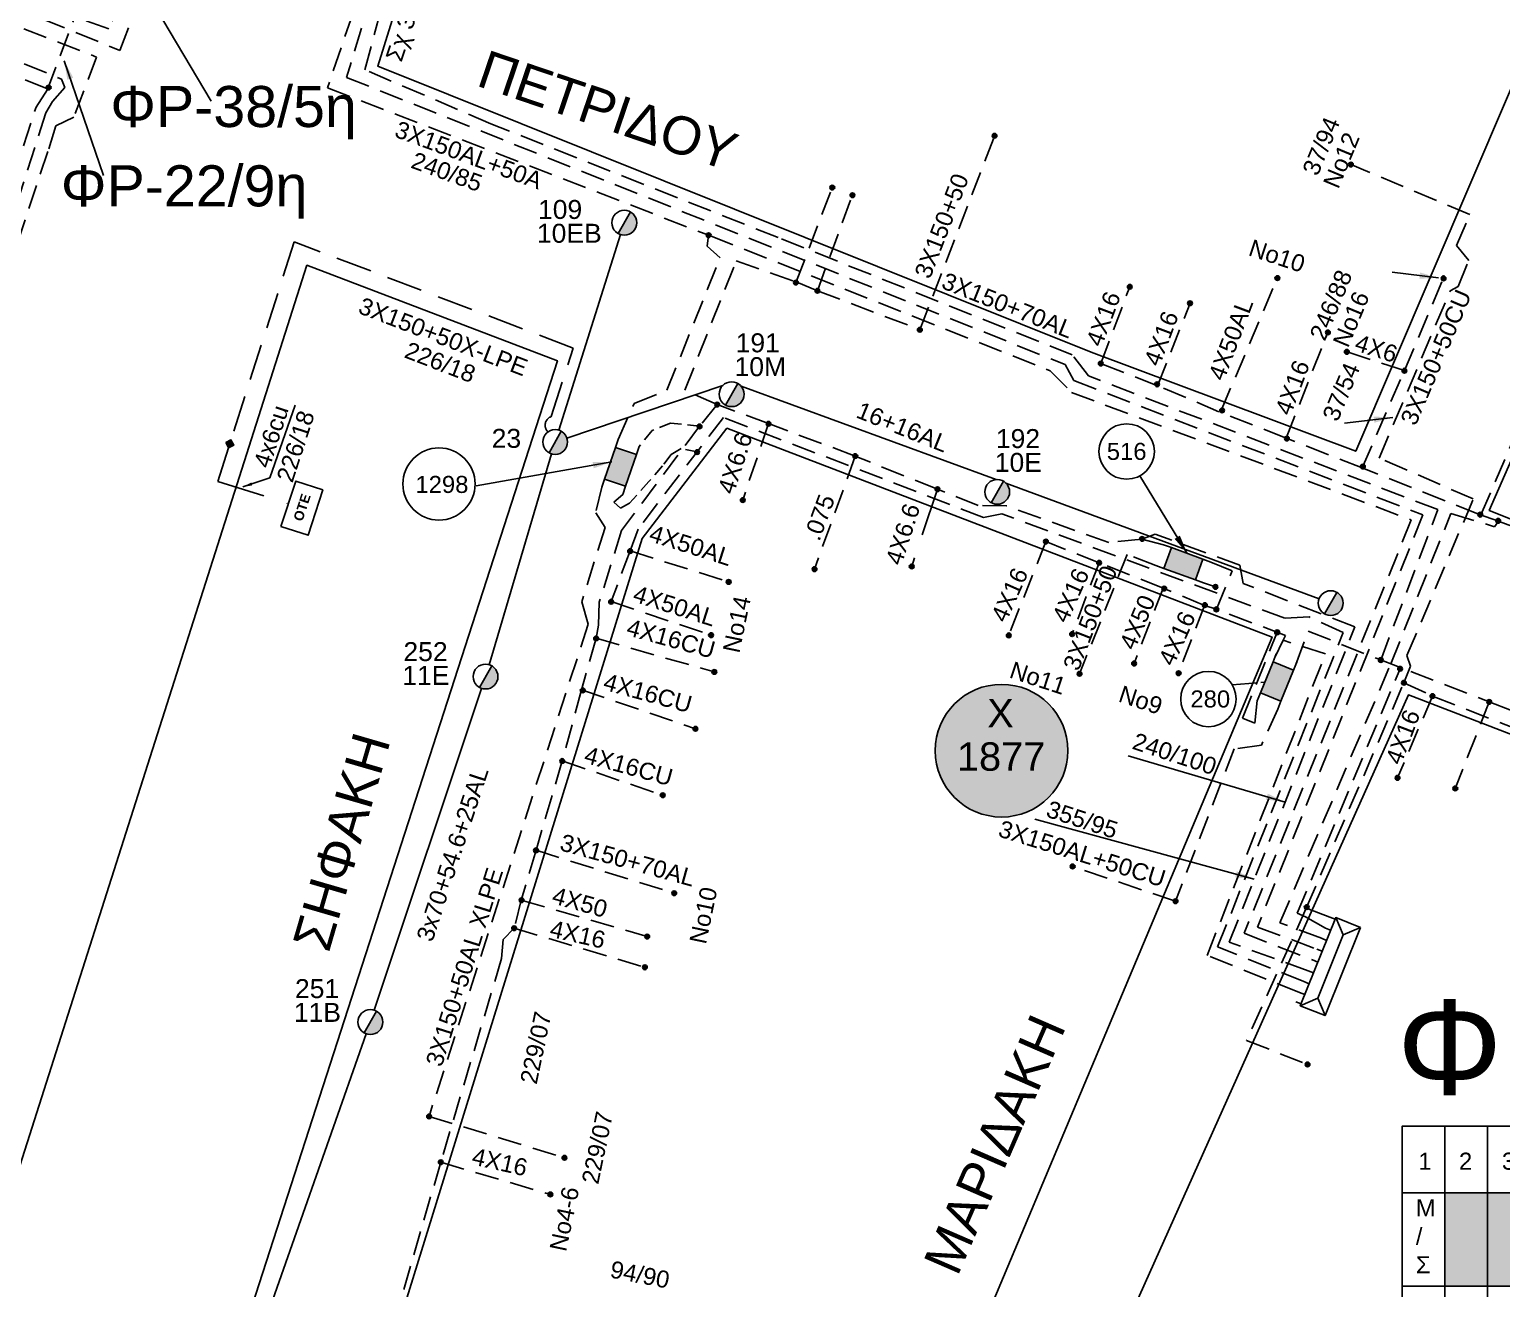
# Model space of a CAD drawing. Header units: millimetres. Extents: x 766 to 1726, y 225 to 629.
# Drawn here: x 1231.7 to 1309.4, y 329.7 to 396.1 of the extents above; entities that cross this region are included whole.
import ezdxf
from ezdxf.enums import TextEntityAlignment as Align

# ---------------------------------------------------------------- set-up
doc = ezdxf.new("R2010")
doc.units = ezdxf.units.MM
doc.linetypes.add('DASHED', pattern=[19.05, 12.7, -6.35])
for name, color, linetype in [('Link Box 4 Διευθύνσεων', 7, 'Continuous'), ('Pillar OTE', 7, 'Continuous'), ('Άγνωστα', 7, 'Continuous'), ('Ασφαλειοκιβώτια Χ.Τ 9 αναχωρήσεων', 7, 'Continuous'), ('Γυμνά εναέρια ΧΤ (3Φ)   4x16CU', 7, 'Continuous'), ('Εναέρια παροχή ΧΤ 4x16', 7, 'SYN_LINE'), ('Επιγραφές - Σχήματα', 7, 'Continuous'), ('Καλώδια ΧΤ   3x150+50AL', 7, 'DASHED'), ('Καλώδια ΧΤ   3x150+50CU', 7, 'DASHED'), ('Καλώδια ΧΤ   3x150+70AL', 7, 'DASHED'), ('Καλώδια ΧΤ   3x150AL+50CU', 7, 'DASHED'), ('Καλώδια ΧΤ   3x150AL+50XLPE', 7, 'DASHED'), ('Καλώδια ΧΤ   3x95+35 CU', 7, 'DASHED'), ('Καλώδια ΧΤ   4x16AL', 7, 'DASHED'), ('Καλώδια ΧΤ   4x6AL', 7, 'DASHED'), ('Πελάτης μέσης τάσης', 7, 'Continuous'), ('Στύλος ΦΜ', 7, 'Continuous'), ('Στύλος ΦΜ @ 1', 7, 'Continuous'), ('Συνδέσεις', 7, 'Continuous'), ('Συνεστραμμένα ΧΤ   3x70+54.6+25 AL', 7, 'SYN_LINE'), ('Υποσταθμός πόλεως', 7, 'Continuous'), ('Υπόβαθρο ΔΕΗ', 7, 'Continuous'), ('Υπόγεια καλώδια Δικτύου ΧΤ και Παρ. ΧΤ - 3X150+70 AL', 7, 'DASHED'), ('Υπόγεια καλώδια Παροχών ΧΤ   .075', 7, 'DASHED'), ('Υπόγεια καλώδια Παροχών ΧΤ   4x50AL', 7, 'DASHED'), ('Υπόγεια καλώδια Παροχών ΧΤ   4x6', 7, 'DASHED')]:
    doc.layers.add(name, color=color, linetype=linetype)
doc.styles.get("Standard").update_dxf_attribs({"font": 'arial.ttf'})
doc.linetypes.add('SYN_LINE', pattern='A,0.5,-0.0001,["/\\/\\/\\/",Standard,S=0.1,R=0,X=0,Y=-0.05],-0.25', length=0.7501)
doc.dimstyles.new('ISO-25', dxfattribs={"dimtxt": 2.5, "dimasz": 2.5, "dimexe": 1.25, "dimexo": 0.625, "dimtad": 1, "dimtxsty": 'Standard', "dimcen": 2.5, "dimadec": 0, "dimazin": 0, "dimtfac": 1, "dimtmove": 0, "dimatfit": 3, "dimfxl": 1, "dimarcsym": 0})

# ---------------------------------------------------------------- blocks, each defined once
blk = doc.blocks.new('ΥΠΑΡΧΩΝ ΤΣΙΜΕΝΤΕΝΙΟΣ ΣΤΥΛΟΣ')
at = {"layer": 'Στύλος ΦΜ'}
blk.add_hatch(color=256, dxfattribs=at).paths.add_polyline_path([(-1.29, -2.28, 0.574793), (2.62, 0, 0.268822), (1.3, 2.27)])
blk.add_line((-1.29, -2.28), (1.3, 2.27), dxfattribs=at)
blk.add_circle((0, 0), 2.62, dxfattribs=at)
at = {"layer": 'Στύλος ΦΜ', "flags": 4}
for tag, p in [('ΑΡΙΘΜΟΣ', (-4.68, 8.05)), ('ΤΥΠΟΣ', (-4.91, 3.03))]:
    blk.add_attdef(tag, p, '', height=4, dxfattribs=at)
blk = doc.blocks.new('LINK BOX 4 ΑΝΑΧΩΡΗΣΕΩΝ_')
at = {"layer": 'Link Box 4 Διευθύνσεων', "ltscale": 40}
blk.add_hatch(color=256, dxfattribs=at).paths.add_polyline_path([(-3.54, 0), (-3.54, -4.67), (3.54, -4.67), (3.54, 0)])
for p, q in [((-3.54, 0), (-5.33, 0)), ((5.33, 0), (3.54, 0)), ((-3.54, -4.67), (-5.33, -4.67)), ((5.33, -4.67), (3.54, -4.67))]:
    blk.add_line(p, q, dxfattribs=at)
blk.add_lwpolyline([(-3.54, -4.67), (-3.54, 0), (3.54, 0), (3.54, -4.67)], close=True, dxfattribs=at)
blk = doc.blocks.new('_ΣΥΝΔΕΣΗ')
at = {"layer": 'Συνδέσεις', "linetype": 'SYN_LINE', "ltscale": 40}
blk.add_hatch(color=256, dxfattribs=at).paths.add_polyline_path([(0.5, -0.01, 1), (-0.5, -0.01, 1)])
at = {"layer": 'Συνδέσεις'}
blk.add_circle((0, -0.01), 0.5, dxfattribs=at)
blk = doc.blocks.new('ΑΣΦΑΛΕΙΟΚΙΒΩΤΙΟ ΥΠΟΣΤΑΘΜΟΥ 9A ΑΝΑΧΩΡΗΣΕΩΝ')
at = {"layer": 'Ασφαλειοκιβώτια Χ.Τ 9 αναχωρήσεων', "ltscale": 40}
for p, q in [((0, 0), (0, 11.955)), ((2.25, 0), (2.25, 11.955)), ((4.5, 0), (4.5, 11.955)), ((6.75, 0), (6.75, 11.955)), ((9, 0), (9, 11.955)), ((11.25, 0), (11.25, 11.955)), ((13.5, 0), (13.5, 11.955)), ((15.75, 0), (15.75, 11.955)), ((18, 0), (18, 11.955)), ((0, 8.434), (20.25, 8.434)), ((0, 3.521), (20.25, 3.521))]:
    blk.add_line(p, q, dxfattribs=at)
at = {"layer": 'Ασφαλειοκιβώτια Χ.Τ 9 αναχωρήσεων'}
blk.add_lwpolyline([(20.25, 0), (20.25, 11.955), (0, 11.955), (0, 0)], close=True, dxfattribs=at)
for s, p in [('1', (0.855, 9.658)), ('2', (2.997, 9.658)), ('3', (5.265, 9.658)), ('4', (7.521, 9.658)), ('5', (9.774, 9.658)), ('6', (12.057, 9.658)), ('7', (14.118, 9.658)), ('8', (16.54, 9.658)), ('9', (18.714, 9.658))]:
    blk.add_text(s, height=0.9, dxfattribs=at).set_placement(p)
at = {"layer": 'Ασφαλειοκιβώτια Χ.Τ 9 αναχωρήσεων', "ltscale": 40}
for tag, height, p in [('ΟΝΟΜΑ', 1.25, (9.403, 14.063)), ('ΚΕΙΜΕΝΟ 1', 0.5, (1.194, 1.435)), ('ΚΕΙΜΕΝΟ 2', 0.5, (3.37, 1.435)), ('ΚΕΙΜΕΝΟ 3', 0.5, (5.669, 1.435)), ('ΚΕΙΜΕΝΟ 4', 0.5, (7.913, 1.435)), ('ΚΕΙΜΕΝΟ 5', 0.5, (10.123, 1.435)), ('ΚΕΙΜΕΝΟ 6', 0.5, (12.354, 1.435)), ('ΚΕΙΜΕΝΟ 7', 0.5, (14.623, 1.435)), ('ΚΕΙΜΕΝΟ 8', 0.5, (16.804, 1.435)), ('ΚΕΙΜΕΝΟ 9', 0.5, (19.088, 1.435)), ('ΣΧ', 0.5, (9.152, -0.433))]:
    blk.add_attdef(tag, text='', height=height, dxfattribs=at).set_placement(p, align=Align.MIDDLE_CENTER)
blk = doc.blocks.new('ΠΕΛΑΤΗΣ ΜΕΣΗΣ ΤΑΣΗΣ')
at = {"layer": 'Πελάτης μέσης τάσης', "ltscale": 40, "true_color": 0x5db6e9}
blk.add_hatch(color=143, dxfattribs=at).paths.add_polyline_path([(3.5, 0, 1), (-3.5, 0, 1)])
at = {"layer": 'Πελάτης μέσης τάσης', "ltscale": 40}
blk.add_circle((0, 0), 3.5, dxfattribs=at)
at = {"layer": 'Πελάτης μέσης τάσης', "ltscale": 30, "insert": (-0.754, 2.728), "char_height": 1.5, "width": 113.58093, "attachment_point": 1}
blk.add_mtext('X', dxfattribs=at)
at = {"layer": 'Πελάτης μέσης τάσης', "ltscale": 40}
blk.add_attdef('ΑΡΙΘΜΟΣ_001', (-1.337, -1.057), '', height=1.5, dxfattribs=at)
blk = doc.blocks.new('ΥΠΟΣΤΑΘΜΟΣ ΠΟΛΕΩΣ 9 ΑΝΑΧΩΡΗΣΕΩΝ')
at = {"layer": 'Υποσταθμός πόλεως', "ltscale": 40}
for p, q in [((-9.63, -2.82), (-9.63, -4)), ((-7.12, -2.82), (-7.12, -4)), ((-4.84, -2.82), (-4.84, -4)), ((-2.36, -2.82), (-2.36, -4)), ((0.09, -2.82), (0.09, -4)), ((2.55, -2.82), (2.55, -4)), ((5.02, -2.82), (5.02, -4)), ((7.48, -2.82), (7.48, -4)), ((9.61, -2.82), (9.61, -4))]:
    blk.add_line(p, q, dxfattribs=at)
blk.add_lwpolyline([(-10.02, 2.82), (10.02, 2.82), (10.02, -2.82), (-10.02, -2.82)], close=True, dxfattribs=at)
for points in [[(-7.21, 0), (-10.02, 2.82)], [(-10.02, -2.82), (-7.21, 0)], [(-7.21, 0), (7.21, 0)], [(7.21, 0), (10.02, 2.82)], [(10.02, -2.82), (7.21, 0)]]:
    blk.add_lwpolyline(points, dxfattribs=at)
at = {"layer": 'Υποσταθμός πόλεως', "linetype": 'SYN_LINE', "ltscale": 40, "flags": 1}
for tag, p in [('ΜΕΤΑΣΧΗΜΑΤΙΣΜΟΣ', (10.79, 1.71)), ('ΙΣΧΥΣ', (10.77, -1.08)), ('ΑΡΙΘΜΟΣ', (10.89, -3.8))]:
    blk.add_attdef(tag, p, '', height=1.8, dxfattribs=at)
blk = doc.blocks.new('TSONTA XT1')
at = {"ltscale": 40}
h = blk.add_hatch(color=256, dxfattribs=at)
h.dxf.hatch_style = 1
h.paths.add_polyline_path([(595.96, 2487.66), (597.07, 2488.77), (595.96, 2489.87), (594.85, 2488.77)])
blk.add_lwpolyline([(594.85, 2488.77), (595.96, 2489.87), (597.07, 2488.77), (595.96, 2487.66)], close=True, dxfattribs=at)
blk = doc.blocks.new('PILLAR ΟΤΕ')
at = {"layer": 'Pillar OTE', "ltscale": 40}
blk.add_lwpolyline([(-3.31, 2.02), (3.39, 2.02), (3.39, -1.99), (-3.31, -1.99)], close=True, dxfattribs=at)
at = {"layer": 'Pillar OTE', "insert": (-1.81, 0.71), "char_height": 1.3575, "width": 109.961, "attachment_point": 1}
blk.add_mtext('{\\fArial|b1|i0|c161|p34;OTE}', dxfattribs=at)

msp = doc.modelspace()

# ---------------------------------------------------------------- hatches: boundary and pattern name
at = {"layer": 'Ασφαλειοκιβώτια Χ.Τ 9 αναχωρήσεων'}
for color, points in [(133, [(1308.634, 334.715), (1306.384, 334.715), (1306.384, 329.801), (1308.634, 329.801)]), (151, [(1310.884, 334.715), (1308.634, 334.715), (1308.634, 329.801), (1310.884, 329.801)])]:
    msp.add_hatch(color=color, dxfattribs=at).paths.add_polyline_path(points)

# ---------------------------------------------------------------- linework, layer by layer
at = {"layer": 'Άγνωστα', "color": 6, "linetype": 'DASHED', "ltscale": 0.1}
for points in [[(1272.161, 382.773), (1274.07, 387.76)], [(1273.282, 382.315), (1275.13, 387.352)]]:
    msp.add_lwpolyline(points, dxfattribs=at)
at = {"layer": 'Άγνωστα'}
for points in [[(1268.292, 377.31), (1260.069, 374.541)], [(1282.722, 372.352), (1269.257, 377.273)], [(1299.755, 366.065), (1283.228, 372.167)]]:
    msp.add_lwpolyline(points, dxfattribs=at)
at = {"layer": 'Άγνωστα', "color": 5, "linetype": 'DASHED', "ltscale": 0.1}
msp.add_lwpolyline([(1298.952, 345.862), (1294.398, 347.694), (1301.019, 364.276), (1299.221, 365.104), (1297.944, 365.031), (1283.013, 370.539), (1282.044, 370.351), (1268.332, 375.621), (1263.825, 369.739), (1263.403, 368.581), (1262.4, 365.908)], dxfattribs=at)
at = {"layer": 'Άγνωστα', "color": 6, "linetype": 'DASHED', "ltscale": 0.05}
msp.add_lwpolyline([(1267.068, 375.158), (1265.536, 375.33), (1264.559, 374.93), (1263.878, 374.091)], dxfattribs=at)
at = {"layer": 'Άγνωστα', "color": 5, "linetype": 'DASHED', "ltscale": 0.05}
msp.add_lwpolyline([(1266.939, 373.804), (1266.096, 373.986), (1265.568, 373.666), (1265.119, 373.074), (1264.383, 372.242), (1263.374, 371.106), (1262.893, 370.834), (1262.541, 371.154), (1263.018, 371.569)], dxfattribs=at)
at = {"layer": 'Γυμνά εναέρια ΧΤ (3Φ)   4x16CU', "color": 6, "linetype": 'DASHED', "ltscale": 0.1}
for points in [[(1261.608, 363.973), (1267.846, 362.203)], [(1260.834, 361.253), (1266.849, 359.206)], [(1259.825, 357.503), (1265.122, 355.695)]]:
    msp.add_lwpolyline(points, dxfattribs=at)
at = {"layer": 'Εναέρια παροχή ΧΤ 4x16', "color": 30, "linetype": 'DASHED', "ltscale": 0.1}
msp.add_lwpolyline([(1308.726, 360.619), (1306.937, 356.057)], dxfattribs=at)
at = {"layer": 'Επιγραφές - Σχήματα'}
for centre, radius in [((1289.599, 373.83), 1.461), ((1253.32, 372.116), 1.905), ((1293.914, 360.769), 1.461)]:
    msp.add_circle(centre, radius, dxfattribs=at)
at = {"layer": 'Καλώδια ΧΤ   3x150+50AL', "color": 133, "ltscale": 0.1}
msp.add_line((1293.644, 366.899), (1294.283, 366.683), dxfattribs=at)
at = {"layer": 'Καλώδια ΧΤ   3x150+50AL', "color": 27, "ltscale": 0.1}
msp.add_lwpolyline([(1172.451, 411.309), (1179.165, 408.471), (1183.1, 418.283), (1196.571, 412.584), (1208.675, 407.165), (1220.492, 402.211), (1220.868, 402.939), (1228.728, 400.081), (1227.866, 397.52), (1235.251, 394.641), (1234.057, 391.475), (1233.106, 391.011), (1232.687, 389.664), (1227.781, 374.965), (1228.211, 374.144), (1227.037, 370.351), (1218.422, 372.697)], dxfattribs=at)
at = {"layer": 'Καλώδια ΧΤ   3x150+50AL', "color": 133, "ltscale": 0.1}
for points in [[(1217.019, 393.17), (1219.386, 399.119), (1220.356, 398.756), (1224.368, 397.177), (1229.671, 395.009), (1233.411, 393.473), (1233.583, 393.043), (1232.938, 392.292), (1232.573, 391.691), (1220.098, 352.766), (1217.194, 353.698)], [(1297.418, 362.97), (1297.847, 363.873), (1297.985, 364.124), (1294.33, 365.505), (1293.705, 365.699), (1291.529, 366.624), (1288.147, 367.959), (1285.34, 369.083)], [(1291.142, 367.814), (1289.632, 368.388), (1287.115, 362.106)], [(1294.33, 365.505), (1295.168, 367.542), (1294.045, 367.995)], [(1296.486, 360.685), (1296.358, 359.49), (1295.709, 359.768), (1297.54, 364.292)], [(1298.723, 345.29), (1293.847, 347.247), (1300.083, 363.159), (1297.847, 363.873)], [(1297.567, 360.244), (1296.721, 358.345), (1295.266, 358.137), (1292.18, 350.102), (1286.75, 351.94)]]:
    msp.add_lwpolyline(points, dxfattribs=at)
at = {"layer": 'Καλώδια ΧΤ   3x150+50AL', "color": 1, "ltscale": 0.1}
msp.add_lwpolyline([(1232.674, 392.963), (1228.919, 394.462)], dxfattribs=at)
at = {"layer": 'Καλώδια ΧΤ   3x150+50AL', "color": 6, "ltscale": 0.1}
msp.add_lwpolyline([(1278.688, 380.253), (1282.631, 390.489)], dxfattribs=at)
at = {"layer": 'Καλώδια ΧΤ   3x150+50AL', "color": 6, "linetype": 'DASHED', "ltscale": 0.1}
msp.add_lwpolyline([(1267.998, 376.311), (1266.295, 377.071), (1269.001, 383.894), (1272.161, 382.773), (1273.282, 382.315), (1278.688, 380.253)], dxfattribs=at)
at = {"layer": 'Καλώδια ΧΤ   3x150+50CU', "color": 85, "ltscale": 0.1}
for points in [[(1300.316, 349.259), (1299.074, 349.735), (1304.228, 361.631), (1304.575, 362.511), (1304.388, 363.071), (1307.886, 371.325), (1302.924, 373.484), (1306.661, 382.299), (1307.088, 382.539), (1307.648, 383.899), (1307.007, 384.706), (1307.701, 386.332), (1301.398, 388.982)], [(1299.074, 349.735), (1295.93, 342.757), (1299.142, 341.487)]]:
    msp.add_lwpolyline(points, dxfattribs=at)
at = {"layer": 'Καλώδια ΧΤ   3x150+70AL', "color": 30, "ltscale": 0.1}
for points in [[(1302.994, 362.807), (1303.003, 362.829), (1306.016, 370.764), (1287.581, 377.815), (1286.73, 378.932), (1271.21, 385.116), (1256.052, 391.124), (1249.407, 393.973), (1251.253, 400.806), (1239.503, 404.741), (1235.905, 396.124), (1232.214, 397.459)], [(1300.083, 348.677), (1299.037, 349.278), (1298.588, 349.466), (1304.027, 362.367)]]:
    msp.add_lwpolyline(points, dxfattribs=at)
at = {"layer": 'Καλώδια ΧΤ   3x150+70AL', "color": 2, "ltscale": 0.1}
for points in [[(1229.748, 398.468), (1229.09, 398.529), (1228.857, 398.08), (1236.491, 394.991), (1239.889, 403.984), (1250.003, 400.529), (1247.432, 393.016), (1267.65, 385.203), (1285.571, 378.09), (1286.687, 376.949), (1304.612, 370.221), (1295.797, 348.412), (1299.411, 347.005)], [(1262.773, 374.467), (1263.609, 376.369), (1265.345, 377.059), (1268.147, 384.044), (1267.474, 384.663), (1267.546, 385.243)]]:
    msp.add_lwpolyline(points, dxfattribs=at)
at = {"layer": 'Καλώδια ΧΤ   3x150+70AL', "color": 1, "ltscale": 0.1}
msp.add_lwpolyline([(1221.805, 355.538), (1220.504, 355.723), (1220.878, 357.587), (1221.55, 360.024), (1225.858, 373.056), (1229.047, 382.704), (1232.061, 392.001), (1232.658, 392.921), (1235.584, 400.685)], dxfattribs=at)
at = {"layer": 'Καλώδια ΧΤ   3x150+70AL', "color": 6, "ltscale": 0.1}
msp.add_lwpolyline([(1258.438, 352.79), (1265.729, 350.526)], dxfattribs=at)
at = {"layer": 'Καλώδια ΧΤ   3x150AL+50CU', "color": 6, "ltscale": 0.1}
for points in [[(1299.182, 346.434), (1295.01, 347.94), (1301.635, 364.572), (1295.751, 366.869), (1295.565, 367.835), (1291.101, 369.47), (1290.395, 369.21), (1288.653, 369.028), (1283.259, 370.961), (1281.771, 370.98), (1279.618, 371.842), (1275.284, 373.589), (1270.708, 375.299), (1267.998, 376.311), (1267.068, 375.158), (1262.955, 369.668), (1261.774, 365.883), (1261.727, 364.664), (1261.608, 363.973), (1260.834, 361.253), (1259.825, 357.503), (1258.438, 352.79), (1257.663, 350.163), (1257.284, 348.682), (1256.708, 348.09), (1256.625, 347.086), (1253.413, 336.332), (1251.028, 328.157)], [(1290.395, 369.21), (1291.543, 368.91)]]:
    msp.add_lwpolyline(points, dxfattribs=at)
at = {"layer": 'Καλώδια ΧΤ   3x150AL+50XLPE', "color": 173, "ltscale": 0.1}
msp.add_lwpolyline([(1232.193, 398.748), (1235.398, 397.26), (1238.774, 405.887), (1250.893, 401.638), (1248.448, 393.57), (1286.347, 378.42), (1286.804, 377.582), (1305.224, 370.48), (1296.502, 348.74), (1299.639, 347.572)], dxfattribs=at)
at = {"layer": 'Καλώδια ΧΤ   3x150AL+50XLPE', "color": 1, "linetype": 'DASHED', "ltscale": 0.15}
msp.add_lwpolyline([(1259.069, 374.865, -0.555643), (1259.242, 375.674), (1260.398, 379.284), (1245.683, 384.892), (1242.347, 374.44)], format="xyb", dxfattribs=at)
at = {"layer": 'Καλώδια ΧΤ   3x150AL+50XLPE', "color": 2, "ltscale": 0.1}
msp.add_lwpolyline([(1261.913, 371.946), (1261.589, 370.602), (1262.081, 369.828), (1260.857, 365.902), (1261.19, 364.712), (1252.797, 338.752), (1259.939, 336.568)], dxfattribs=at)
at = {"layer": 'Καλώδια ΧΤ   3x150AL+50XLPE', "color": 151, "ltscale": 0.1}
msp.add_lwpolyline([(1299.871, 348.149), (1297.683, 348.967), (1303.534, 362.626), (1306.697, 370.551), (1309.003, 369.863), (1309.208, 370.16)], dxfattribs=at)
at = {"layer": 'Καλώδια ΧΤ   3x95+35 CU', "color": 85, "ltscale": 0.1}
msp.add_lwpolyline([(1304.228, 361.631), (1305.732, 360.927), (1352.561, 342.554)], dxfattribs=at)
at = {"layer": 'Καλώδια ΧΤ   4x16AL', "color": 151, "linetype": 'DASHED', "ltscale": 0.1}
for points in [[(1288.234, 378.471), (1289.763, 382.526)], [(1291.233, 377.3), (1292.941, 381.652)], [(1298.013, 374.537), (1300.214, 380.117)]]:
    msp.add_lwpolyline(points, dxfattribs=at)
at = {"layer": 'Καλώδια ΧΤ   4x16AL', "color": 133, "linetype": 'DASHED', "ltscale": 0.1}
for points in [[(1285.34, 369.083), (1283.379, 364.133)], [(1288.147, 367.959), (1286.718, 364.197)], [(1293.705, 365.699), (1292.341, 362.131)]]:
    msp.add_lwpolyline(points, dxfattribs=at)
at = {"layer": 'Καλώδια ΧΤ   4x16AL', "color": 85, "linetype": 'DASHED', "ltscale": 0.1}
msp.add_lwpolyline([(1305.732, 360.927), (1303.892, 356.616)], dxfattribs=at)
at = {"layer": 'Καλώδια ΧΤ   4x16AL', "color": 6, "linetype": 'DASHED', "ltscale": 0.1}
for points in [[(1257.284, 348.682), (1264.184, 346.619)], [(1253.413, 336.332), (1259.194, 334.636)]]:
    msp.add_lwpolyline(points, dxfattribs=at)
at = {"layer": 'Καλώδια ΧΤ   4x6AL', "color": 6, "linetype": 'DASHED', "ltscale": 0.1}
msp.add_lwpolyline([(1270.708, 375.299), (1269.343, 371.268)], dxfattribs=at)
at = {"layer": 'Καλώδια ΧΤ   4x6AL', "color": 6, "linetype": 'DASHED', "ltscale": 0.2}
msp.add_lwpolyline([(1279.618, 371.842), (1278.258, 367.77)], dxfattribs=at)
at = {"layer": 'Συνεστραμμένα ΧΤ   3x70+54.6+25 AL', "color": 1, "ltscale": 10}
for points in [[(1259.646, 374.956), (1262.898, 385.276)], [(1255.961, 362.582), (1259.263, 373.705)], [(1249.908, 344.348), (1255.568, 361.334)], [(1260.13, 322.425), (1260.13, 322.425), (1243.262, 325.097), (1243.628, 326.433), (1249.484, 343.11)]]:
    msp.add_lwpolyline(points, dxfattribs=at)
at = {"layer": 'Υπόβαθρο ΔΕΗ'}
for points in [[(1259.482, 424.322), (1250.086, 394.168), (1287.728, 379.063), (1301.689, 373.839), (1313.776, 402.086), (1321.198, 399.071), (1315.086, 385.301), (1353.738, 371.011), (1353.798, 411.608), (1322.229, 424.322), (1266.655, 447.158), (1259.482, 424.322)], [(1242.711, 326.433), (1259.569, 378.621), (1246.354, 383.658), (1228.898, 328.969), (1242.711, 326.433)], [(1353.781, 365.59), (1353.658, 352.799), (1308.729, 370.721), (1313.12, 380.728), (1353.781, 365.59)], [(1250.788, 326.433), (1264.041, 369.24), (1268.512, 375.053), (1297.273, 364.041), (1281.485, 326.433), (1279.1, 321.085), (1242.508, 325.952), (1242.711, 326.433)], [(1295.172, 361.511), (1296.485, 361.62)], [(1296.681, 361.636), (1296.881, 361.653)], [(1353.404, 326.433), (1358.992, 339.971), (1304.464, 360.984), (1288.993, 326.433), (1285.969, 319.71), (1346.568, 310.398), (1353.404, 326.433)]]:
    msp.add_lwpolyline(points, dxfattribs=at)
at = {"layer": 'Υπόγεια καλώδια Δικτύου ΧΤ και Παρ. ΧΤ - 3X150+70 AL', "color": 151, "ltscale": 0.1}
for points in [[(1308.292, 370.482), (1319.098, 395.65)], [(1302.025, 372.969), (1304.25, 378.096), (1306.316, 382.968)], [(1313.338, 368.369), (1312.825, 368.104), (1311.25, 368.514), (1310.589, 369.174), (1310.447, 369.693), (1309.208, 370.16), (1308.164, 370.527), (1302.025, 372.969), (1298.013, 374.537), (1294.47, 375.931), (1291.233, 377.3), (1288.234, 378.471)]]:
    msp.add_lwpolyline(points, dxfattribs=at)
at = {"layer": 'Υπόγεια καλώδια Δικτύου ΧΤ και Παρ. ΧΤ - 3X150+70 AL', "color": 30, "ltscale": 0.1}
msp.add_lwpolyline([(1298.522, 362.593), (1299.166, 364.358), (1302.811, 362.903), (1308.726, 360.619), (1312.691, 359.082), (1315.045, 358.098), (1319.234, 356.554), (1328.862, 352.704), (1348.351, 345.334), (1348.936, 345.706), (1358.425, 342.014), (1360.144, 341.353), (1358.837, 337.71)], dxfattribs=at)
at = {"layer": 'Υπόγεια καλώδια Παροχών ΧΤ   .075', "color": 6, "ltscale": 0.1}
msp.add_lwpolyline([(1275.284, 373.589), (1273.133, 367.625)], dxfattribs=at)
at = {"layer": 'Υπόγεια καλώδια Παροχών ΧΤ   4x50AL', "color": 151, "ltscale": 0.1}
msp.add_lwpolyline([(1294.589, 375.997), (1297.549, 382.982)], dxfattribs=at)
at = {"layer": 'Υπόγεια καλώδια Παροχών ΧΤ   4x50AL', "color": 5, "ltscale": 0.1}
for points in [[(1263.403, 368.581), (1268.602, 366.953)], [(1262.4, 365.908), (1267.671, 364.142)]]:
    msp.add_lwpolyline(points, dxfattribs=at)
at = {"layer": 'Υπόγεια καλώδια Παροχών ΧΤ   4x50AL', "color": 133, "ltscale": 0.1}
msp.add_lwpolyline([(1291.529, 366.624), (1289.993, 362.647)], dxfattribs=at)
at = {"layer": 'Υπόγεια καλώδια Παροχών ΧΤ   4x50AL', "color": 6, "ltscale": 0.1}
msp.add_lwpolyline([(1257.663, 350.163), (1264.305, 348.243)], dxfattribs=at)
at = {"layer": 'Υπόγεια καλώδια Παροχών ΧΤ   4x6', "color": 151, "ltscale": 0.1}
msp.add_lwpolyline([(1304.25, 378.096), (1301.215, 379.091)], dxfattribs=at)
at = {"layer": 'Υπόγεια καλώδια Παροχών ΧΤ   4x6', "color": 1, "linetype": 'DASHED', "ltscale": 0.2}
msp.add_lwpolyline([(1242.213, 374.017), (1241.654, 372.249), (1245.31, 371.094)], dxfattribs=at)

# ---------------------------------------------------------------- block references
at = {"layer": 'Link Box 4 Διευθύνσεων'}
for p, xscale, yscale, zscale, rotation in [((1262.343, 373.207), 0.2500000000000163, 0.2500000000000163, 0.2500000000000163, 71.16741097430027), ((1292.393, 367.356), 0.2500000000001268, 0.2500000000001268, 0.2500000000001268, 159.9104571589936), ((1296.989, 361.918), 0.2500000000000163, 0.2500000000000163, 0.2500000000000163, 67.81725333263623)]:
    msp.add_blockref('LINK BOX 4 ΑΝΑΧΩΡΗΣΕΩΝ_', p, dxfattribs=dict(at, xscale=xscale, yscale=yscale, zscale=zscale, rotation=rotation))
at = {"layer": 'Pillar OTE', "xscale": 0.375, "yscale": 0.375, "zscale": 0.375, "rotation": 72}
msp.add_blockref('PILLAR ΟΤΕ', (1246.088, 370.825), dxfattribs=at)
at = {"layer": 'Ασφαλειοκιβώτια Χ.Τ 9 αναχωρήσεων'}
ref = msp.add_blockref('ΑΣΦΑΛΕΙΟΚΙΒΩΤΙΟ ΥΠΟΣΤΑΘΜΟΥ 9A ΑΝΑΧΩΡΗΣΕΩΝ', (1304.134, 326.281), dxfattribs=at)
ref.add_attrib('ΚΕΙΜΕΝΟ 9', '20', dxfattribs={"ltscale": 40, "height": 0.5}).set_placement((1323.222, 327.715), align=Align.MIDDLE_CENTER)
ref.add_attrib('ΚΕΙΜΕΝΟ 8', '115', dxfattribs={"ltscale": 40, "height": 0.5}).set_placement((1320.938, 327.715), align=Align.MIDDLE_CENTER)
ref.add_attrib('ΚΕΙΜΕΝΟ 7', '140', dxfattribs={"ltscale": 40, "height": 0.5}).set_placement((1318.757, 327.715), align=Align.MIDDLE_CENTER)
ref.add_attrib('ΚΕΙΜΕΝΟ 6', '40', dxfattribs={"ltscale": 40, "height": 0.5}).set_placement((1316.488, 327.715), align=Align.MIDDLE_CENTER)
ref.add_attrib('ΚΕΙΜΕΝΟ 5', '175', dxfattribs={"ltscale": 40, "height": 0.5}).set_placement((1314.258, 327.715), align=Align.MIDDLE_CENTER)
ref.add_attrib('ΚΕΙΜΕΝΟ 4', '55', dxfattribs={"ltscale": 40, "height": 0.5}).set_placement((1312.047, 327.715), align=Align.MIDDLE_CENTER)
ref.add_attrib('ΚΕΙΜΕΝΟ 3', '205', dxfattribs={"ltscale": 40, "height": 0.5}).set_placement((1309.803, 327.715), align=Align.MIDDLE_CENTER)
ref.add_attrib('ΚΕΙΜΕΝΟ 1', '380', dxfattribs={"ltscale": 40, "height": 0.5}).set_placement((1305.328, 327.715), align=Align.MIDDLE_CENTER)
ref.add_attrib('ΚΕΙΜΕΝΟ 2', '105', dxfattribs={"ltscale": 40, "height": 0.5}).set_placement((1307.504, 327.715), align=Align.MIDDLE_CENTER)
at = {"layer": 'Πελάτης μέσης τάσης'}
ref = msp.add_blockref('ΠΕΛΑΤΗΣ ΜΕΣΗΣ ΤΑΣΗΣ', (1282.999, 358.046), dxfattribs=at)
ref.add_attrib('ΑΡΙΘΜΟΣ_001', '1877', (1280.645, 356.986), dxfattribs={"ltscale": 40, "height": 1.5})
at = {"layer": 'Στύλος ΦΜ @ 1', "ltscale": 40}
ref = msp.add_blockref('ΥΠΑΡΧΩΝ ΤΣΙΜΕΝΤΕΝΙΟΣ ΣΤΥΛΟΣ', (1263.095, 385.9), dxfattribs=dict(at, xscale=0.25, yscale=0.25, zscale=0.25))
ref.add_attrib('ΤΥΠΟΣ', '10EB', (1258.486, 384.844), dxfattribs={"layer": 'Στύλος ΦΜ', "height": 1, "flags": 4})
ref.add_attrib('ΑΡΙΘΜΟΣ', '109', (1258.545, 386.1), dxfattribs={"layer": 'Στύλος ΦΜ', "height": 1, "flags": 4})
ref = msp.add_blockref('ΥΠΑΡΧΩΝ ΤΣΙΜΕΝΤΕΝΙΟΣ ΣΤΥΛΟΣ', (1268.757, 376.851), dxfattribs=dict(at, xscale=0.25, yscale=0.25, zscale=0.25))
ref.add_attrib('ΤΥΠΟΣ', '10M', (1268.913, 377.807), dxfattribs={"layer": 'Στύλος ΦΜ', "height": 1, "flags": 4})
ref.add_attrib('ΑΡΙΘΜΟΣ', '191', (1268.972, 379.064), dxfattribs={"layer": 'Στύλος ΦΜ', "height": 1, "flags": 4})
ref = msp.add_blockref('ΥΠΑΡΧΩΝ ΤΣΙΜΕΝΤΕΝΙΟΣ ΣΤΥΛΟΣ', (1259.449, 374.332), dxfattribs=dict(at, xscale=0.25, yscale=0.25, zscale=0.25))
ref.add_attrib('ΤΥΠΟΣ', '23', (1256.101, 374.024), dxfattribs={"layer": 'Στύλος ΦΜ', "height": 1, "flags": 4})
ref = msp.add_blockref('ΥΠΑΡΧΩΝ ΤΣΙΜΕΝΤΕΝΙΟΣ ΣΤΥΛΟΣ', (1282.77, 371.7), dxfattribs=dict(at, xscale=0.25, yscale=0.25, zscale=0.25))
ref.add_attrib('ΤΥΠΟΣ', '10E', (1282.641, 372.755), dxfattribs={"layer": 'Στύλος ΦΜ', "height": 1, "flags": 4})
ref.add_attrib('ΑΡΙΘΜΟΣ', '192', (1282.7, 374.012), dxfattribs={"layer": 'Στύλος ΦΜ', "height": 1, "flags": 4})
at = {"layer": 'Στύλος ΦΜ @ 1', "ltscale": 40, "xscale": 0.25, "yscale": 0.25, "zscale": 0.25}
msp.add_blockref('ΥΠΑΡΧΩΝ ΤΣΙΜΕΝΤΕΝΙΟΣ ΣΤΥΛΟΣ', (1300.366, 365.831), dxfattribs=at)
at = {"layer": 'Στύλος ΦΜ @ 1', "ltscale": 40}
ref = msp.add_blockref('ΥΠΑΡΧΩΝ ΤΣΙΜΕΝΤΕΝΙΟΣ ΣΤΥΛΟΣ', (1255.775, 361.955), dxfattribs=dict(at, xscale=0.25, yscale=0.25, zscale=0.25))
ref.add_attrib('ΤΥΠΟΣ', '11E', (1251.385, 361.516), dxfattribs={"layer": 'Στύλος ΦΜ', "height": 1, "flags": 4})
ref.add_attrib('ΑΡΙΘΜΟΣ', '252', (1251.444, 362.773), dxfattribs={"layer": 'Στύλος ΦΜ', "height": 1, "flags": 4})
ref = msp.add_blockref('ΥΠΑΡΧΩΝ ΤΣΙΜΕΝΤΕΝΙΟΣ ΣΤΥΛΟΣ', (1249.701, 343.727), dxfattribs=dict(at, xscale=0.25, yscale=0.25, zscale=0.25))
ref.add_attrib('ΤΥΠΟΣ', '11B', (1245.663, 343.737), dxfattribs={"layer": 'Στύλος ΦΜ', "height": 1, "flags": 4})
ref.add_attrib('ΑΡΙΘΜΟΣ', '251', (1245.722, 344.993), dxfattribs={"layer": 'Στύλος ΦΜ', "height": 1, "flags": 4})
at = {"layer": 'Συνδέσεις', "xscale": 0.25, "yscale": 0.25, "zscale": 0.25}
for p in [(1232.726, 393.033), (1282.631, 390.489), (1301.432, 388.973), (1274.07, 387.76), (1275.13, 387.352), (1267.546, 385.243), (1297.549, 382.982), (1306.316, 382.968), (1272.151, 382.748), (1273.282, 382.315), (1289.763, 382.526), (1292.941, 381.652), (1278.688, 380.253), (1300.214, 380.117), (1301.215, 379.091), (1288.234, 378.471), (1291.207, 377.377), (1304.25, 378.096), (1267.998, 376.311), (1294.631, 376.001), (1267.068, 375.158), (1270.708, 375.299), (1298.055, 374.516), (1266.939, 373.804), (1275.284, 373.589), (1302.061, 373.037), (1269.343, 371.268), (1279.618, 371.842), (1308.256, 370.501), (1309.201, 370.175), (1285.34, 369.083), (1290.411, 369.22), (1263.403, 368.581), (1273.133, 367.625), (1278.258, 367.77), (1288.144, 367.963), (1268.602, 366.953), (1291.58, 366.6), (1294.283, 366.686), (1262.4, 365.908), (1293.723, 365.732), (1294.33, 365.505), (1267.671, 364.142), (1283.379, 364.133), (1286.718, 364.197), (1297.54, 364.292), (1261.608, 363.973), (1289.993, 362.647), (1303.004, 362.832), (1267.846, 362.203), (1287.115, 362.106), (1292.341, 362.131), (1304.027, 362.37), (1260.901, 361.231), (1304.228, 361.631), (1305.732, 360.927), (1308.726, 360.619), (1266.849, 359.206), (1259.825, 357.503), (1303.892, 356.616), (1265.122, 355.695), (1306.937, 356.057), (1258.438, 352.79), (1286.75, 351.94), (1257.677, 350.159), (1265.729, 350.526), (1292.18, 350.102), (1299.096, 349.798), (1257.284, 348.682), (1264.305, 348.243), (1264.184, 346.619), (1299.142, 341.494), (1252.797, 338.752), (1253.413, 336.332), (1259.939, 336.568), (1259.194, 334.636)]:
    msp.add_blockref('_ΣΥΝΔΕΣΗ', p, dxfattribs=at)
at = {"layer": 'Συνδέσεις', "xscale": 0.2, "yscale": 0.2, "zscale": 0.2, "rotation": 342.4614300178754}
msp.add_blockref('TSONTA XT1', (978.632, -64.468), dxfattribs=at)
at = {"layer": 'Υποσταθμός πόλεως', "xscale": 0.25000000000015, "yscale": 0.25000000000015, "zscale": 0.25000000000015, "rotation": 248.1217994356291}
msp.add_blockref('ΥΠΟΣΤΑΘΜΟΣ ΠΟΛΕΩΣ 9 ΑΝΑΧΩΡΗΣΕΩΝ', (1300.348, 346.653), dxfattribs=at)

# ---------------------------------------------------------------- texts
at = {"layer": 'Ασφαλειοκιβώτια Χ.Τ 9 αναχωρήσεων', "insert": (1304.856, 334.373), "char_height": 0.9, "width": 2.17983, "attachment_point": 1}
msp.add_mtext('M\\P/\\PΣ', dxfattribs=at)
at = {"layer": 'Γυμνά εναέρια ΧΤ (3Φ)   4x16CU', "color": 7, "char_height": 0.9, "width": 84.18588, "attachment_point": 1, "rotation": 344.64624}
for insert in [(1263.391, 365.022), (1262.167, 362.151)]:
    msp.add_mtext('4X16CU', dxfattribs=dict(at, insert=insert))
at = {"layer": 'Γυμνά εναέρια ΧΤ (3Φ)   4x16CU', "color": 7, "linetype": 'DASHED', "ltscale": 0.1, "insert": (1261.156, 358.296), "char_height": 0.9, "width": 84.18588, "attachment_point": 1, "rotation": 344.64624}
msp.add_mtext('4X16CU', dxfattribs=at)
at = {"layer": 'Επιγραφές - Σχήματα', "color": 7, "insert": (1250.484, 394.614), "char_height": 0.9, "width": 84.18588, "attachment_point": 1, "rotation": 71.75225}
msp.add_mtext('Σχ 3_405071', dxfattribs=at)
at = {"layer": 'Επιγραφές - Σχήματα', "char_height": 2, "attachment_point": 1}
for s, insert, width, rotation in [('ΠΕΤΡΙΔΟΥ', (1255.866, 395.048), 9.65901, 341.23264), ('ΣΗΦΑΚΗ', (1245.581, 347.898), 7.54228, 73.75823), ('ΜΑΡΙΔΑΚΗ', (1278.834, 331.055), 7.54228, 66.48761)]:
    msp.add_mtext(s, dxfattribs=dict(at, insert=insert, width=width, rotation=rotation))
at = {"layer": 'Επιγραφές - Σχήματα', "color": 7, "char_height": 2, "attachment_point": 5}
for s, insert in [('{\\H1.083x;\\C256;ΦΡ-38/5η}', (1242.48, 391.705)), ('{\\H1.083x;\\C256;ΦΡ-22/9η}', (1239.871, 387.521))]:
    msp.add_mtext(s, dxfattribs=dict(at, insert=insert))
at = {"layer": 'Επιγραφές - Σχήματα', "color": 7, "char_height": 0.9, "attachment_point": 5}
for s, insert, rotation in [('37/94', (1299.866, 389.94), 67.43321), ('No12', (1300.93, 389.196), 67.43321), ('240/85', (1253.736, 388.583), 340.15236), ('No10', (1297.531, 384.145), 341.83562), ('246/88', (1300.38, 381.556), 67.43321), ('No16', (1301.443, 380.812), 67.43321), ('37/54', (1300.921, 376.975), 67.43321), ('No14', (1269.035, 364.71), 78.18112), ('No11', (1284.92, 361.871), 341.83562), ('No9', (1290.339, 360.713), 341.83562), ('240/100', (1292.129, 357.875), 341.83562), ('355/95', (1287.251, 354.406), 341.83562), ('No10', (1267.272, 349.355), 78.18112), ('229/07', (1258.429, 342.375), 78.18112), ('229/07', (1261.677, 337.098), 78.18112), ('No4-6', (1259.939, 333.34), 78.18112), ('94/90', (1263.922, 330.398), 348.96656)]:
    msp.add_mtext(s, dxfattribs=dict(at, insert=insert, rotation=rotation))
at = {"layer": 'Επιγραφές - Σχήματα'}
for s, insert, char_height, width, attachment_point in [('516', (1289.599, 373.83), 0.9, 1.13395, 5), ('1298', (1253.474, 372.087), 0.9, 1.13395, 5), ('280', (1294.01, 360.769), 0.9, 1.13395, 5), ('ΦΡ-38', (1303.852, 344.906), 5, 4.30029, 1)]:
    msp.add_mtext(s, dxfattribs=dict(at, insert=insert, char_height=char_height, width=width, attachment_point=attachment_point))
at = {"layer": 'Καλώδια ΧΤ   3x150+50AL', "color": 7, "char_height": 0.9, "width": 84.18588, "attachment_point": 1}
for s, insert, rotation in [('3X150+50', (1278.378, 383.207), 68.91625), ('16+16AL', (1275.597, 376.485), 338.09697), ('3X150+50', (1286.214, 362.521), 68.91625)]:
    msp.add_mtext(s, dxfattribs=dict(at, insert=insert, rotation=rotation))
at = {"layer": 'Καλώδια ΧΤ   3x150+50CU', "color": 7, "insert": (1304.011, 375.491), "char_height": 0.9, "width": 84.18588, "attachment_point": 1, "rotation": 66.88575}
msp.add_mtext('3X150+50CU', dxfattribs=at)
at = {"layer": 'Καλώδια ΧΤ   3x150+70AL', "color": 7, "char_height": 0.9, "width": 84.18588, "attachment_point": 1}
for insert, rotation in [((1280.095, 383.307), 338.36054), ((1259.876, 353.675), 344.56256)]:
    msp.add_mtext('3X150+70AL', dxfattribs=dict(at, insert=insert, rotation=rotation))
at = {"layer": 'Καλώδια ΧΤ   3x150AL+50CU', "color": 7, "insert": (1283.03, 354.4), "char_height": 0.9, "width": 84.18588, "attachment_point": 1, "rotation": 342.74421}
msp.add_mtext('3X150AL+50CU', dxfattribs=at)
at = {"layer": 'Καλώδια ΧΤ   3x150AL+50XLPE', "color": 7, "char_height": 0.9}
for s, insert, width, attachment_point, rotation in [('3X150AL+50A', (1254.887, 389.468), 13.92422, 5, 339.80922), ('3X150+50X-LPE', (1253.539, 379.885), 13.92422, 5, 339), ('226/18', (1253.386, 378.536), 13.92422, 5, 339), ('3X150+50AL XLPE', (1252.601, 341.584), 84.18588, 1, 72.57582)]:
    msp.add_mtext(s, dxfattribs=dict(at, insert=insert, width=width, attachment_point=attachment_point, rotation=rotation))
at = {"layer": 'Καλώδια ΧΤ   3x150AL+50XLPE', "color": 7, "char_height": 0.9, "attachment_point": 5, "rotation": 72}
for s, insert in [('4x6cu', (1244.468, 374.624)), ('226/18', (1245.758, 374.103))]:
    msp.add_mtext_dynamic_manual_height_columns(s, width=1.8, gutter_width=12.5, heights=[0.118], dxfattribs=dict(at, insert=insert))
at = {"layer": 'Καλώδια ΧΤ   4x16AL', "color": 7, "linetype": 'DASHED', "ltscale": 0.1, "char_height": 0.9, "width": 84.18588, "attachment_point": 1}
for s, insert, rotation in [('4X16', (1287.429, 379.614), 69.38183), ('4X50AL', (1293.881, 377.818), 69.38183), ('4X16', (1290.482, 378.58), 69.38183), ('4X16', (1297.399, 375.989), 69.38183), ('4X16', (1259.305, 349.116), 347.35776), ('4X16', (1255.195, 337.108), 347.35776)]:
    msp.add_mtext(s, dxfattribs=dict(at, insert=insert, rotation=rotation))
at = {"layer": 'Καλώδια ΧΤ   4x16AL', "color": 7, "char_height": 0.9, "width": 84.18588, "attachment_point": 1}
for insert, rotation in [((1282.407, 365.115), 65.86639), ((1285.628, 365.086), 65.86639), ((1291.24, 362.819), 65.86639), ((1303.226, 357.555), 69.38183)]:
    msp.add_mtext('4X16', dxfattribs=dict(at, insert=insert, rotation=rotation))
at = {"layer": 'Καλώδια ΧΤ   4x6AL', "color": 7, "char_height": 0.9, "width": 84.18588, "attachment_point": 1, "rotation": 72.15092}
for insert in [(1268.007, 371.795), (1276.855, 368.047)]:
    msp.add_mtext('4X6.6', dxfattribs=dict(at, insert=insert))
at = {"layer": 'Συνεστραμμένα ΧΤ   3x70+54.6+25 AL', "color": 7, "insert": (1252.109, 348.183), "char_height": 0.9, "width": 84.18588, "attachment_point": 1, "rotation": 71.83201}
msp.add_mtext('3x70+54.6+25AL', dxfattribs=at)
at = {"layer": 'Υπόγεια καλώδια Παροχών ΧΤ   .075', "color": 7, "insert": (1272.535, 369.363), "char_height": 0.9, "width": 84.18588, "attachment_point": 1, "rotation": 69.70174}
msp.add_mtext('.075', dxfattribs=at)
at = {"layer": 'Υπόγεια καλώδια Παροχών ΧΤ   4x50AL', "color": 7, "char_height": 0.9, "width": 84.18588, "attachment_point": 1}
for s, insert, rotation in [('4X50AL', (1264.611, 369.981), 342.43407), ('4X50AL', (1263.758, 366.794), 342.43407), ('4X50', (1289.186, 363.636), 67.64314), ('4X50', (1259.462, 350.878), 344.35861)]:
    msp.add_mtext(s, dxfattribs=dict(at, insert=insert, rotation=rotation))
at = {"layer": 'Υπόγεια καλώδια Παροχών ΧΤ   4x6', "color": 7, "insert": (1301.841, 380.04), "char_height": 0.9, "width": 84.18588, "attachment_point": 1, "rotation": 342.26935}
msp.add_mtext('4X6', dxfattribs=at)

# ---------------------------------------------------------------- leaders
at = {"layer": 'Επιγραφές - Σχήματα', "ltscale": 40}
for points in [[(1237.447, 398.825), (1241.292, 392.313)], [(1233.545, 394.443), (1235.626, 388.385)], [(1306.057, 382.989), (1303.601, 383.287)], [(1303.642, 375.626), (1301.084, 375.327)]]:
    msp.add_leader(points, dimstyle='ISO-25', override={"dimasz": 1, "dimtad": 0}, dxfattribs=at)
at = {"layer": 'Επιγραφές - Σχήματα'}
for points, override in [([(1242.963, 371.96), (1244.392, 372.435), (1245.725, 376.266)], {"dimasz": 0.5, "dimgap": 0.625, "dimtad": 0}), ([(1262.438, 373.28), (1255.289, 372.025)], {"dimasz": 1, "dimgap": 0.625, "dimtad": 0}), ([(1292.791, 368.453), (1290.289, 372.543)], {"dimasz": 1, "dimgap": 0.625, "dimtad": 0}), ([(1297.957, 355.338), (1289.683, 357.773)], {"dimasz": 1, "dimtad": 0}), ([(1296.333, 351.261), (1284.763, 354.428)], {"dimasz": 1, "dimgap": 0.625, "dimtad": 0})]:
    msp.add_leader(points, dimstyle='ISO-25', override=override, dxfattribs=at)

doc.saveas('drawing.dxf')
